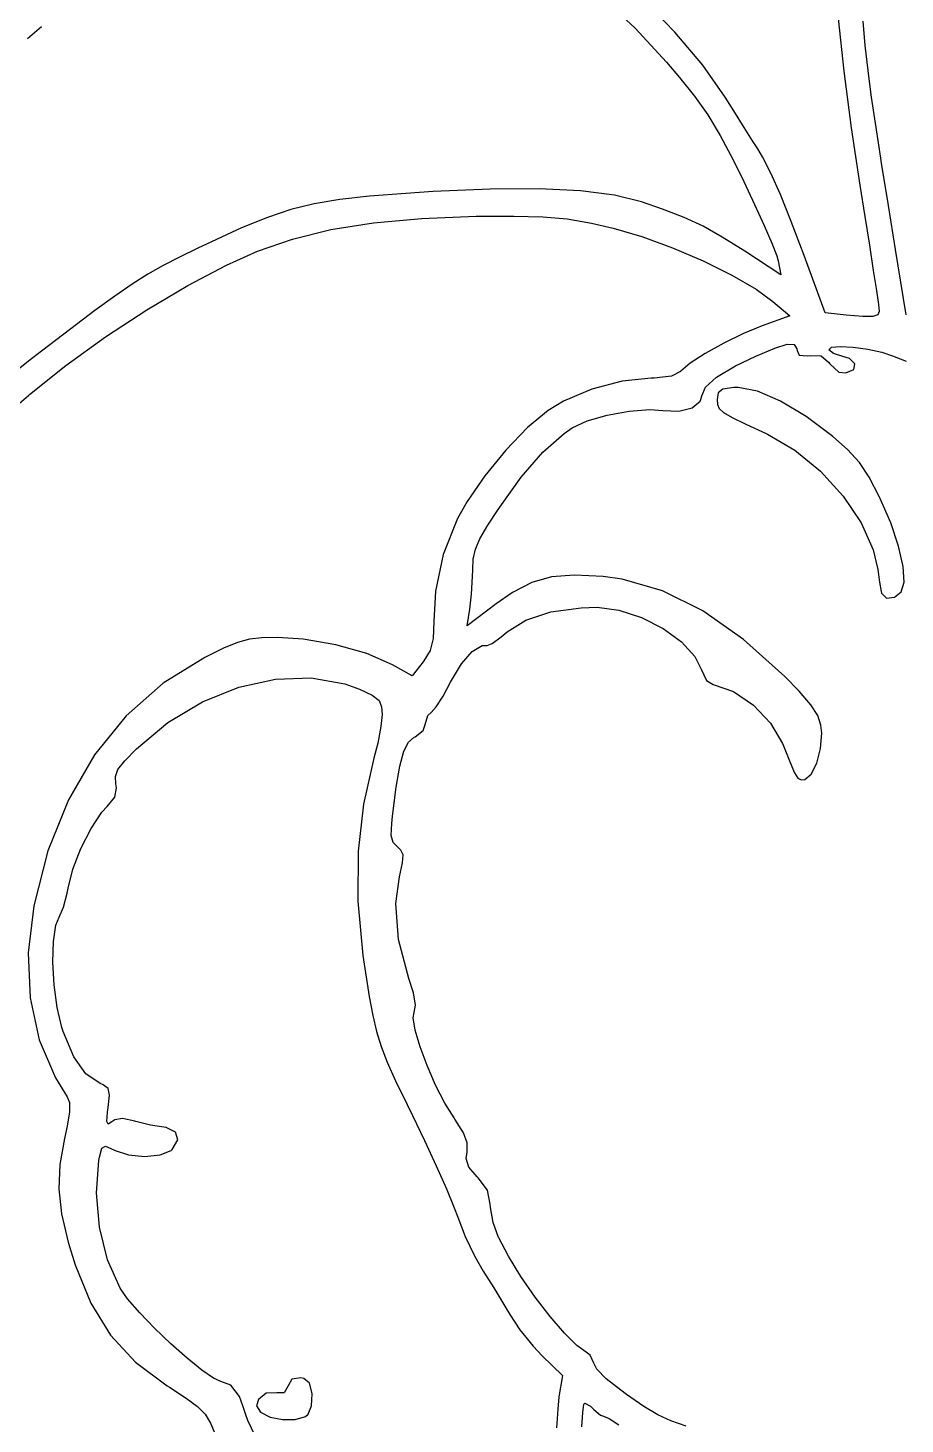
# Model space of a CAD drawing. Header units: inches. Extents: x -2.16 to 7.19, y -6.87 to -1.22.
# Drawn here: x -1.558 to -1.05, y -5.646 to -4.839 of the extents above; entities that cross this region are included whole.
import ezdxf

# ---------------------------------------------------------------- set-up
doc = ezdxf.new("R2010")
doc.units = ezdxf.units.IN
doc.header["$MEASUREMENT"] = 0
doc.layers.add('Front', color=13, linetype='CONTINUOUS', true_color=0xc83434)

msp = doc.modelspace()

# ---------------------------------------------------------------- linework, layer by layer
at = {"layer": 'Front', "linetype": 'CONTINUOUS'}
for p, q in [((-1.22403, -4.82281), (-1.20637, -4.83926)), ((-1.18339, -4.84161), (-1.20138, -4.82305)), ((-1.08892, -4.83376), (-1.08574, -4.86406)), ((-1.55775, -4.84535), (-1.5496, -4.83829)), ((-1.20637, -4.83926), (-1.18821, -4.85895)), ((-1.16727, -4.86076), (-1.18339, -4.84161)), ((-1.07327, -4.84939), (-1.07453, -4.83533)), ((-1.07168, -4.86367), (-1.07327, -4.84939)), ((-1.18821, -4.85895), (-1.18067, -4.8678)), ((-1.15425, -4.87921), (-1.16727, -4.86076)), ((-1.08574, -4.86406), (-1.0814, -4.89684)), ((-1.07043, -4.87317), (-1.07168, -4.86367)), ((-1.18067, -4.8678), (-1.17199, -4.87868)), ((-1.06965, -4.87911), (-1.07043, -4.87317)), ((-1.17199, -4.87868), (-1.16444, -4.88946)), ((-1.14935, -4.88704), (-1.15425, -4.87921)), ((-1.06708, -4.89666), (-1.06965, -4.87911)), ((-1.16444, -4.88946), (-1.15723, -4.90142)), ((-1.14332, -4.89665), (-1.14935, -4.88704)), ((-1.13845, -4.90438), (-1.14332, -4.89665)), ((-1.0814, -4.89684), (-1.07636, -4.92998)), ((-1.0643, -4.91451), (-1.06708, -4.89666)), ((-1.15723, -4.90142), (-1.14956, -4.91586)), ((-1.1355, -4.90905), (-1.13845, -4.90438)), ((-1.1327, -4.91371), (-1.1355, -4.90905)), ((-1.12783, -4.92315), (-1.1327, -4.91371)), ((-1.06387, -4.91725), (-1.0643, -4.91451)), ((-1.14956, -4.91586), (-1.14357, -4.92795)), ((-1.05991, -4.94184), (-1.06387, -4.91725)), ((-1.14357, -4.92795), (-1.13732, -4.94114)), ((-1.12239, -4.93536), (-1.12783, -4.92315)), ((-1.07636, -4.92998), (-1.07348, -4.94816)), ((-1.37719, -4.93834), (-1.39194, -4.94078)), ((-1.35996, -4.93646), (-1.37719, -4.93834)), ((-1.339, -4.93481), (-1.35996, -4.93646)), ((-1.32311, -4.93377), (-1.339, -4.93481)), ((-1.29022, -4.93234), (-1.32311, -4.93377)), ((-1.26191, -4.93221), (-1.29022, -4.93234)), ((-1.23801, -4.9334), (-1.26191, -4.93221)), ((-1.21835, -4.93591), (-1.23801, -4.9334)), ((-1.20275, -4.93975), (-1.21835, -4.93591)), ((-1.1161, -4.95101), (-1.12239, -4.93536)), ((-1.40548, -4.94411), (-1.41907, -4.94865)), ((-1.39194, -4.94078), (-1.40548, -4.94411)), ((-1.19051, -4.94392), (-1.20275, -4.93975)), ((-1.17798, -4.94873), (-1.19051, -4.94392)), ((-1.13732, -4.94114), (-1.13178, -4.95334)), ((-1.0558, -4.96718), (-1.05991, -4.94184)), ((-1.43398, -4.95476), (-1.45146, -4.96274)), ((-1.41907, -4.94865), (-1.43398, -4.95476)), ((-1.38229, -4.95573), (-1.35766, -4.95179)), ((-1.35766, -4.95179), (-1.3299, -4.94927)), ((-1.3299, -4.94927), (-1.29836, -4.94806)), ((-1.29836, -4.94806), (-1.2765, -4.94794)), ((-1.2765, -4.94794), (-1.25976, -4.94836)), ((-1.25976, -4.94836), (-1.2456, -4.9496)), ((-1.2456, -4.9496), (-1.23161, -4.95197)), ((-1.23161, -4.95197), (-1.219, -4.95485)), ((-1.219, -4.95485), (-1.20253, -4.95968)), ((-1.16708, -4.95382), (-1.17798, -4.94873)), ((-1.15603, -4.96004), (-1.16708, -4.95382)), ((-1.13178, -4.95334), (-1.12737, -4.9636)), ((-1.10865, -4.97077), (-1.1161, -4.95101)), ((-1.07348, -4.94816), (-1.07088, -4.96482)), ((-1.45146, -4.96274), (-1.45931, -4.96647)), ((-1.42482, -4.96821), (-1.40446, -4.96118)), ((-1.40446, -4.96118), (-1.38229, -4.95573)), ((-1.20253, -4.95968), (-1.1848, -4.96621)), ((-1.14302, -4.96824), (-1.15603, -4.96004)), ((-1.45931, -4.96647), (-1.46985, -4.97161)), ((-1.44278, -4.97625), (-1.42482, -4.96821)), ((-1.1848, -4.96621), (-1.16705, -4.97386)), ((-1.12205, -4.98189), (-1.14302, -4.96824)), ((-1.12737, -4.9636), (-1.12451, -4.97096)), ((-1.12451, -4.97096), (-1.12368, -4.97375)), ((-1.0965, -5.00375), (-1.10865, -4.97077)), ((-1.07088, -4.96482), (-1.06865, -4.97929)), ((-1.04966, -5.00493), (-1.0558, -4.96718)), ((-1.47923, -4.97649), (-1.48814, -4.98157)), ((-1.46985, -4.97161), (-1.47923, -4.97649)), ((-1.46513, -4.98805), (-1.44278, -4.97625)), ((-1.16705, -4.97386), (-1.15053, -4.98207)), ((-1.12368, -4.97375), (-1.12205, -4.98189)), ((-1.06865, -4.97929), (-1.0669, -4.99091)), ((-1.49727, -4.98731), (-1.50729, -4.99415)), ((-1.48814, -4.98157), (-1.49727, -4.98731)), ((-1.15053, -4.98207), (-1.13648, -4.99025)), ((-1.50729, -4.99415), (-1.5189, -5.00256)), ((-1.48881, -5.00213), (-1.46513, -4.98805)), ((-1.13648, -4.99025), (-1.12675, -4.9973)), ((-1.0669, -4.99091), (-1.06574, -4.99901)), ((-1.5189, -5.00256), (-1.53278, -5.013)), ((-1.51269, -5.0178), (-1.48881, -5.00213)), ((-1.12675, -4.9973), (-1.11701, -5.00561)), ((-1.06525, -5.0031), (-1.06601, -5.00502)), ((-1.06574, -4.99901), (-1.06525, -5.00293)), ((-1.06525, -5.00293), (-1.06525, -5.0031)), ((-1.133, -5.01137), (-1.14378, -5.01579)), ((-1.11701, -5.00561), (-1.133, -5.01137)), ((-1.08775, -5.00473), (-1.0965, -5.00375)), ((-1.08436, -5.0051), (-1.08775, -5.00473)), ((-1.07469, -5.00595), (-1.08436, -5.0051)), ((-1.06887, -5.00594), (-1.07469, -5.00595)), ((-1.06601, -5.00502), (-1.06887, -5.00594)), ((-1.53278, -5.013), (-1.5496, -5.02592)), ((-1.53566, -5.03434), (-1.51269, -5.0178)), ((-1.14378, -5.01579), (-1.15518, -5.02135)), ((-1.5496, -5.02592), (-1.55724, -5.03183)), ((-1.16589, -5.02732), (-1.17461, -5.03297)), ((-1.15518, -5.02135), (-1.16589, -5.02732)), ((-1.1366, -5.02891), (-1.12566, -5.02426)), ((-1.12566, -5.02426), (-1.11844, -5.02205)), ((-1.11844, -5.02205), (-1.11435, -5.0222)), ((-1.11435, -5.0222), (-1.11281, -5.02461)), ((-1.11281, -5.02461), (-1.11275, -5.02558)), ((-1.11275, -5.02558), (-1.11148, -5.02835)), ((-1.09442, -5.0253), (-1.09289, -5.02377)), ((-1.09177, -5.0274), (-1.09442, -5.0253)), ((-1.09289, -5.02377), (-1.08778, -5.02328)), ((-1.08629, -5.02907), (-1.09177, -5.0274)), ((-1.08778, -5.02328), (-1.08036, -5.02368)), ((-1.08036, -5.02368), (-1.07191, -5.02485)), ((-1.07191, -5.02485), (-1.0637, -5.02665)), ((-1.0637, -5.02665), (-1.05702, -5.02897)), ((-1.55724, -5.03183), (-1.57718, -5.04783)), ((-1.55659, -5.05105), (-1.53566, -5.03434)), ((-1.17461, -5.03297), (-1.18005, -5.03757)), ((-1.15924, -5.04105), (-1.14829, -5.03456)), ((-1.14829, -5.03456), (-1.1366, -5.02891)), ((-1.11148, -5.02835), (-1.10693, -5.02873)), ((-1.10693, -5.02873), (-1.10525, -5.02851)), ((-1.10525, -5.02851), (-1.09887, -5.02873)), ((-1.09887, -5.02873), (-1.09448, -5.03245)), ((-1.09448, -5.03245), (-1.09384, -5.03338)), ((-1.09384, -5.03338), (-1.08859, -5.03808)), ((-1.08249, -5.03028), (-1.08629, -5.02907)), ((-1.07932, -5.03333), (-1.08249, -5.03028)), ((-1.07989, -5.03656), (-1.07932, -5.03333)), ((-1.05702, -5.02897), (-1.05661, -5.02916)), ((-1.05661, -5.02916), (-1.04961, -5.03184)), ((-1.21381, -5.04326), (-1.23141, -5.04793)), ((-1.19716, -5.04155), (-1.21381, -5.04326)), ((-1.19532, -5.04153), (-1.19716, -5.04155)), ((-1.18545, -5.04048), (-1.19532, -5.04153)), ((-1.18024, -5.03779), (-1.18545, -5.04048)), ((-1.18005, -5.03757), (-1.18024, -5.03779)), ((-1.16565, -5.04674), (-1.15924, -5.04105)), ((-1.08859, -5.03808), (-1.08446, -5.03858)), ((-1.08446, -5.03858), (-1.07989, -5.03656)), ((-1.56393, -5.05744), (-1.5572, -5.05157)), ((-1.5572, -5.05157), (-1.55659, -5.05105)), ((-1.23141, -5.04793), (-1.24776, -5.05487)), ((-1.16841, -5.05395), (-1.16775, -5.05178)), ((-1.16775, -5.05178), (-1.16565, -5.04674)), ((-1.15842, -5.05006), (-1.159, -5.05395)), ((-1.15564, -5.04795), (-1.15842, -5.05006)), ((-1.14927, -5.047), (-1.15564, -5.04795)), ((-1.14678, -5.04694), (-1.14927, -5.047)), ((-1.13562, -5.04911), (-1.14678, -5.04694)), ((-1.12232, -5.05481), (-1.13562, -5.04911)), ((-1.24776, -5.05487), (-1.25662, -5.06022)), ((-1.20977, -5.06068), (-1.1978, -5.05979)), ((-1.1978, -5.05979), (-1.19033, -5.06028)), ((-1.18109, -5.06062), (-1.17348, -5.05869)), ((-1.17348, -5.05869), (-1.16872, -5.05495)), ((-1.16872, -5.05495), (-1.16841, -5.05395)), ((-1.159, -5.05395), (-1.15882, -5.05679)), ((-1.15882, -5.05679), (-1.15781, -5.05913)), ((-1.15781, -5.05913), (-1.15522, -5.06148)), ((-1.10757, -5.06369), (-1.12232, -5.05481)), ((-1.25662, -5.06022), (-1.26858, -5.0702)), ((-1.24275, -5.07024), (-1.23417, -5.06627)), ((-1.23417, -5.06627), (-1.22253, -5.06297)), ((-1.22253, -5.06297), (-1.20977, -5.06068)), ((-1.19033, -5.06028), (-1.18109, -5.06062)), ((-1.15522, -5.06148), (-1.15032, -5.06434)), ((-1.15032, -5.06434), (-1.14238, -5.06822)), ((-1.14238, -5.06822), (-1.13066, -5.07361)), ((-1.09209, -5.0754), (-1.10757, -5.06369)), ((-1.26858, -5.0702), (-1.28123, -5.08329)), ((-1.25984, -5.08443), (-1.24752, -5.07358)), ((-1.24752, -5.07358), (-1.24275, -5.07024)), ((-1.13066, -5.07361), (-1.12983, -5.07399)), ((-1.12983, -5.07399), (-1.11397, -5.08319)), ((-1.08356, -5.08291), (-1.09209, -5.0754)), ((-1.28123, -5.08329), (-1.29332, -5.098)), ((-1.11397, -5.08319), (-1.09914, -5.09542)), ((-1.07669, -5.09039), (-1.08356, -5.08291)), ((-1.27234, -5.09884), (-1.25984, -5.08443)), ((-1.07101, -5.09891), (-1.07669, -5.09039)), ((-1.29332, -5.098), (-1.30358, -5.11282)), ((-1.2856, -5.11745), (-1.27234, -5.09884)), ((-1.09914, -5.09542), (-1.08613, -5.10973)), ((-1.0651, -5.11031), (-1.07101, -5.09891)), ((-1.30358, -5.11282), (-1.30917, -5.12279)), ((-1.08613, -5.10973), (-1.07571, -5.12516)), ((-1.06487, -5.11079), (-1.0651, -5.11031)), ((-1.05861, -5.12525), (-1.06487, -5.11079)), ((-1.30917, -5.12279), (-1.31747, -5.14361)), ((-1.29151, -5.12656), (-1.2856, -5.11745)), ((-1.29611, -5.13443), (-1.29151, -5.12656)), ((-1.07571, -5.12516), (-1.06867, -5.14075)), ((-1.05407, -5.13877), (-1.05861, -5.12525)), ((-1.29997, -5.14614), (-1.29876, -5.14055)), ((-1.29876, -5.14055), (-1.29611, -5.13443)), ((-1.06867, -5.14075), (-1.06604, -5.1523)), ((-1.05143, -5.15049), (-1.05407, -5.13877)), ((-1.31747, -5.14361), (-1.32182, -5.16483)), ((-1.30027, -5.15245), (-1.29997, -5.14614)), ((-1.30092, -5.16642), (-1.30034, -5.15622)), ((-1.30034, -5.15622), (-1.30027, -5.15245)), ((-1.2547, -5.15641), (-1.26617, -5.15964)), ((-1.24145, -5.15543), (-1.2547, -5.15641)), ((-1.22491, -5.15633), (-1.24145, -5.15543)), ((-1.21382, -5.15787), (-1.22491, -5.15633)), ((-1.06604, -5.1523), (-1.06506, -5.15962)), ((-1.05089, -5.15957), (-1.05143, -5.15049)), ((-1.32182, -5.16483), (-1.32275, -5.18228)), ((-1.26617, -5.15964), (-1.27733, -5.16549)), ((-1.19052, -5.16463), (-1.21382, -5.15787)), ((-1.16716, -5.17619), (-1.19052, -5.16463)), ((-1.06506, -5.15962), (-1.0641, -5.16501)), ((-1.0641, -5.16501), (-1.06387, -5.16592)), ((-1.05264, -5.16516), (-1.05089, -5.15957)), ((-1.28675, -5.1721), (-1.30352, -5.1848)), ((-1.30191, -5.17505), (-1.30092, -5.16642)), ((-1.27733, -5.16549), (-1.28675, -5.1721)), ((-1.06387, -5.16592), (-1.06099, -5.16875)), ((-1.06099, -5.16875), (-1.05641, -5.16816)), ((-1.05641, -5.16816), (-1.05264, -5.16516)), ((-1.30352, -5.1848), (-1.30191, -5.17505)), ((-1.26966, -5.18146), (-1.25511, -5.17677)), ((-1.25511, -5.17677), (-1.23754, -5.17434)), ((-1.23754, -5.17434), (-1.22826, -5.17405)), ((-1.22826, -5.17405), (-1.21573, -5.17564)), ((-1.21573, -5.17564), (-1.20269, -5.17996)), ((-1.20269, -5.17996), (-1.19026, -5.18634)), ((-1.14363, -5.19262), (-1.16716, -5.17619)), ((-1.32275, -5.18228), (-1.32321, -5.19205)), ((-1.28386, -5.19119), (-1.28035, -5.18819)), ((-1.28035, -5.18819), (-1.26966, -5.18146)), ((-1.19026, -5.18634), (-1.17958, -5.19411)), ((-1.4363, -5.19439), (-1.44435, -5.19775)), ((-1.42947, -5.19253), (-1.4363, -5.19439)), ((-1.42227, -5.19174), (-1.42947, -5.19253)), ((-1.41312, -5.19159), (-1.42227, -5.19174)), ((-1.39832, -5.19248), (-1.41312, -5.19159)), ((-1.37938, -5.19568), (-1.39832, -5.19248)), ((-1.3615, -5.20079), (-1.37938, -5.19568)), ((-1.32321, -5.19205), (-1.32499, -5.19894)), ((-1.30056, -5.19956), (-1.29477, -5.19611)), ((-1.29477, -5.19611), (-1.29189, -5.19609)), ((-1.29189, -5.19609), (-1.28898, -5.1949)), ((-1.28898, -5.1949), (-1.28386, -5.19119)), ((-1.17958, -5.19411), (-1.17177, -5.20258)), ((-1.11983, -5.21397), (-1.14363, -5.19262)), ((-1.45516, -5.20302), (-1.47936, -5.21789)), ((-1.44435, -5.19775), (-1.45516, -5.20302)), ((-1.34661, -5.20734), (-1.3615, -5.20079)), ((-1.32863, -5.20503), (-1.32899, -5.20551)), ((-1.32499, -5.19894), (-1.32863, -5.20503)), ((-1.30687, -5.20681), (-1.30056, -5.19956)), ((-1.17177, -5.20258), (-1.16824, -5.20984)), ((-1.33524, -5.2137), (-1.34661, -5.20734)), ((-1.32899, -5.20551), (-1.33524, -5.2137)), ((-1.31307, -5.21727), (-1.30687, -5.20681)), ((-1.16824, -5.20984), (-1.16512, -5.21628)), ((-1.47936, -5.21789), (-1.5007, -5.23674)), ((-1.45656, -5.22861), (-1.43562, -5.2202)), ((-1.43562, -5.2202), (-1.41445, -5.21555)), ((-1.41445, -5.21555), (-1.39377, -5.21487)), ((-1.39377, -5.21487), (-1.37432, -5.21835)), ((-1.37432, -5.21835), (-1.36587, -5.22144)), ((-1.36587, -5.22144), (-1.35841, -5.22494)), ((-1.31746, -5.22535), (-1.31307, -5.21727)), ((-1.16512, -5.21628), (-1.16134, -5.21859)), ((-1.16134, -5.21859), (-1.14953, -5.22273)), ((-1.1115, -5.22253), (-1.11983, -5.21397)), ((-1.47653, -5.24059), (-1.45656, -5.22861)), ((-1.35841, -5.22494), (-1.35448, -5.22788)), ((-1.35448, -5.22788), (-1.35297, -5.23152)), ((-1.3215, -5.23166), (-1.31746, -5.22535)), ((-1.14953, -5.22273), (-1.13799, -5.23058)), ((-1.10479, -5.23039), (-1.1115, -5.22253)), ((-1.5007, -5.23674), (-1.51902, -5.25932)), ((-1.35275, -5.23596), (-1.35345, -5.24302)), ((-1.35297, -5.23152), (-1.35275, -5.23596)), ((-1.32775, -5.24173), (-1.32617, -5.23667)), ((-1.32617, -5.23667), (-1.32431, -5.2348)), ((-1.32431, -5.2348), (-1.3215, -5.23166)), ((-1.13799, -5.23058), (-1.12806, -5.24097)), ((-1.10081, -5.23667), (-1.10479, -5.23039)), ((-1.09894, -5.2422), (-1.10081, -5.23667)), ((-1.49481, -5.25595), (-1.47653, -5.24059)), ((-1.35345, -5.24302), (-1.35527, -5.25259)), ((-1.33363, -5.24891), (-1.32891, -5.24526)), ((-1.32891, -5.24526), (-1.32775, -5.24173)), ((-1.12806, -5.24097), (-1.12111, -5.25271)), ((-1.09847, -5.24689), (-1.09894, -5.2422)), ((-1.35527, -5.25259), (-1.35746, -5.26128)), ((-1.34007, -5.25731), (-1.33742, -5.25197)), ((-1.33742, -5.25197), (-1.33426, -5.24918)), ((-1.33426, -5.24918), (-1.33363, -5.24891)), ((-1.12111, -5.25271), (-1.12057, -5.25407)), ((-1.09915, -5.25571), (-1.09847, -5.24689)), ((-1.51902, -5.25932), (-1.53415, -5.28542)), ((-1.5015, -5.26284), (-1.49481, -5.25595)), ((-1.35746, -5.26128), (-1.36351, -5.28782)), ((-1.34238, -5.26583), (-1.34007, -5.25731)), ((-1.12057, -5.25407), (-1.11682, -5.26385)), ((-1.10132, -5.26412), (-1.09915, -5.25571)), ((-1.50692, -5.27194), (-1.50545, -5.26791)), ((-1.50545, -5.26791), (-1.5015, -5.26284)), ((-1.34452, -5.27812), (-1.34238, -5.26583)), ((-1.11682, -5.26385), (-1.11422, -5.26981)), ((-1.11422, -5.26981), (-1.11223, -5.27282)), ((-1.10454, -5.27059), (-1.10132, -5.26412)), ((-1.5066, -5.27606), (-1.50692, -5.27194)), ((-1.50622, -5.2784), (-1.5066, -5.27606)), ((-1.11223, -5.27282), (-1.11029, -5.27375)), ((-1.11029, -5.27375), (-1.10834, -5.27358)), ((-1.10834, -5.27358), (-1.10454, -5.27059)), ((-1.53415, -5.28542), (-1.54595, -5.31479)), ((-1.51174, -5.28916), (-1.50717, -5.28376)), ((-1.50717, -5.28376), (-1.50622, -5.2784)), ((-1.34667, -5.2948), (-1.34452, -5.27812)), ((-1.52102, -5.30184), (-1.51484, -5.29255)), ((-1.51484, -5.29255), (-1.51174, -5.28916)), ((-1.36351, -5.28782), (-1.36658, -5.31508)), ((-1.52687, -5.3134), (-1.52102, -5.30184)), ((-1.34738, -5.30591), (-1.34712, -5.29904)), ((-1.34712, -5.29904), (-1.34667, -5.2948)), ((-1.34636, -5.30995), (-1.34738, -5.30591)), ((-1.34383, -5.31261), (-1.34636, -5.30995)), ((-1.54595, -5.31479), (-1.55411, -5.34655)), ((-1.53156, -5.32549), (-1.52687, -5.3134)), ((-1.36658, -5.31508), (-1.36669, -5.34397)), ((-1.34179, -5.31437), (-1.34383, -5.31261)), ((-1.34056, -5.31715), (-1.34179, -5.31437)), ((-1.34088, -5.32181), (-1.34056, -5.31715)), ((-1.53428, -5.33638), (-1.53156, -5.32549)), ((-1.34263, -5.32983), (-1.34088, -5.32181)), ((-1.34468, -5.34528), (-1.34263, -5.32983)), ((-1.53696, -5.34738), (-1.53479, -5.33927)), ((-1.53479, -5.33927), (-1.53428, -5.33638)), ((-1.55411, -5.34655), (-1.55732, -5.37383)), ((-1.53953, -5.35323), (-1.53696, -5.34738)), ((-1.36669, -5.34397), (-1.36386, -5.3754)), ((-1.34314, -5.36602), (-1.34468, -5.34528)), ((-1.54276, -5.36726), (-1.54136, -5.35788)), ((-1.54136, -5.35788), (-1.53953, -5.35323)), ((-1.33721, -5.38857), (-1.34314, -5.36602)), ((-1.55732, -5.37383), (-1.55623, -5.39985)), ((-1.54308, -5.37917), (-1.54276, -5.36726)), ((-1.54234, -5.3923), (-1.54308, -5.37917)), ((-1.36386, -5.3754), (-1.36019, -5.39905)), ((-1.33456, -5.397), (-1.33721, -5.38857)), ((-1.54058, -5.40532), (-1.54234, -5.3923)), ((-1.36019, -5.39905), (-1.35812, -5.41005)), ((-1.33333, -5.40411), (-1.33456, -5.397)), ((-1.55623, -5.39985), (-1.55095, -5.42411)), ((-1.53784, -5.41691), (-1.54058, -5.40532)), ((-1.33423, -5.40835), (-1.33333, -5.40411)), ((-1.35812, -5.41005), (-1.35597, -5.41929)), ((-1.33474, -5.41143), (-1.33423, -5.40835)), ((-1.33359, -5.41851), (-1.33474, -5.41143)), ((-1.53706, -5.41935), (-1.53784, -5.41691)), ((-1.53104, -5.43391), (-1.53706, -5.41935)), ((-1.35597, -5.41929), (-1.35333, -5.4279)), ((-1.33078, -5.42807), (-1.33359, -5.41851)), ((-1.55095, -5.42411), (-1.54156, -5.44611)), ((-1.35333, -5.4279), (-1.34979, -5.43705)), ((-1.32671, -5.439), (-1.33078, -5.42807)), ((-1.52402, -5.44381), (-1.53104, -5.43391)), ((-1.34979, -5.43705), (-1.34491, -5.44787)), ((-1.3218, -5.45024), (-1.32671, -5.439)), ((-1.54156, -5.44611), (-1.53476, -5.45694)), ((-1.51584, -5.4493), (-1.52402, -5.44381)), ((-1.51395, -5.45007), (-1.51584, -5.4493)), ((-1.51119, -5.45221), (-1.51395, -5.45007)), ((-1.51044, -5.45603), (-1.51119, -5.45221)), ((-1.34491, -5.44787), (-1.33829, -5.46153)), ((-1.31646, -5.46069), (-1.3218, -5.45024)), ((-1.53476, -5.45694), (-1.53347, -5.46028)), ((-1.53347, -5.46028), (-1.53349, -5.46563)), ((-1.51153, -5.46596), (-1.51116, -5.46316)), ((-1.51116, -5.46316), (-1.51044, -5.45603)), ((-1.33829, -5.46153), (-1.33518, -5.4678)), ((-1.3111, -5.46926), (-1.31646, -5.46069)), ((-1.53349, -5.46563), (-1.53486, -5.47406)), ((-1.51194, -5.47127), (-1.51153, -5.46596)), ((-1.51114, -5.47283), (-1.51194, -5.47127)), ((-1.50891, -5.47147), (-1.51114, -5.47283)), ((-1.50733, -5.4704), (-1.50891, -5.47147)), ((-1.50284, -5.46958), (-1.50733, -5.4704)), ((-1.49579, -5.47115), (-1.50284, -5.46958)), ((-1.49511, -5.47135), (-1.49579, -5.47115)), ((-1.48663, -5.47343), (-1.49511, -5.47135)), ((-1.33518, -5.4678), (-1.32812, -5.48235)), ((-1.31061, -5.46996), (-1.3111, -5.46926)), ((-1.30559, -5.47779), (-1.31061, -5.46996)), ((-1.53486, -5.47406), (-1.5364, -5.48112)), ((-1.47902, -5.47465), (-1.48663, -5.47343)), ((-1.47765, -5.47482), (-1.47902, -5.47465)), ((-1.47209, -5.47738), (-1.47765, -5.47482)), ((-1.47076, -5.48194), (-1.47209, -5.47738)), ((-1.30345, -5.48365), (-1.30559, -5.47779)), ((-1.5364, -5.48112), (-1.53907, -5.49617)), ((-1.5162, -5.49195), (-1.51486, -5.48677)), ((-1.51486, -5.48677), (-1.51267, -5.48563)), ((-1.51267, -5.48563), (-1.50789, -5.48772)), ((-1.50789, -5.48772), (-1.50758, -5.48789)), ((-1.50758, -5.48789), (-1.4994, -5.49057)), ((-1.47475, -5.4881), (-1.47405, -5.48749)), ((-1.47405, -5.48749), (-1.47076, -5.48194)), ((-1.32812, -5.48235), (-1.32136, -5.49691)), ((-1.30361, -5.489), (-1.30345, -5.48365)), ((-1.51795, -5.51261), (-1.51657, -5.49393)), ((-1.51657, -5.49393), (-1.5162, -5.49195)), ((-1.4994, -5.49057), (-1.48994, -5.49148)), ((-1.48994, -5.49148), (-1.4811, -5.49065)), ((-1.4811, -5.49065), (-1.47475, -5.4881)), ((-1.30403, -5.49267), (-1.30361, -5.489)), ((-1.30256, -5.49772), (-1.30403, -5.49267)), ((-1.53907, -5.49617), (-1.53969, -5.51021)), ((-1.32136, -5.49691), (-1.31546, -5.51027)), ((-1.29766, -5.50329), (-1.30256, -5.49772)), ((-1.29711, -5.50381), (-1.29766, -5.50329)), ((-1.29178, -5.51093), (-1.29711, -5.50381)), ((-1.53969, -5.51021), (-1.53812, -5.5247)), ((-1.31546, -5.51027), (-1.31094, -5.5212)), ((-1.29019, -5.51904), (-1.29178, -5.51093)), ((-1.51616, -5.53233), (-1.51795, -5.51261)), ((-1.29007, -5.5211), (-1.29019, -5.51904)), ((-1.53812, -5.5247), (-1.53426, -5.54108)), ((-1.31094, -5.5212), (-1.30897, -5.52655)), ((-1.30897, -5.52655), (-1.30464, -5.53773)), ((-1.2884, -5.52967), (-1.29007, -5.5211)), ((-1.5115, -5.55125), (-1.51616, -5.53233)), ((-1.28537, -5.5383), (-1.2884, -5.52967)), ((-1.53426, -5.54108), (-1.53025, -5.55405)), ((-1.30464, -5.53773), (-1.29936, -5.54898)), ((-1.28523, -5.53859), (-1.28537, -5.5383)), ((-1.27971, -5.54911), (-1.28523, -5.53859)), ((-1.50427, -5.56756), (-1.5115, -5.55125)), ((-1.29936, -5.54898), (-1.29433, -5.5578)), ((-1.27246, -5.5608), (-1.27971, -5.54911)), ((-1.53025, -5.55405), (-1.52121, -5.57635)), ((-1.29433, -5.5578), (-1.28812, -5.56746)), ((-1.49985, -5.57376), (-1.50427, -5.56756)), ((-1.28812, -5.56746), (-1.2817, -5.57799)), ((-1.26417, -5.57274), (-1.27246, -5.5608)), ((-1.52121, -5.57635), (-1.50979, -5.59486)), ((-1.49285, -5.58183), (-1.49985, -5.57376)), ((-1.25554, -5.584), (-1.26417, -5.57274)), ((-1.48425, -5.59075), (-1.49285, -5.58183)), ((-1.2817, -5.57799), (-1.2789, -5.58279)), ((-1.2789, -5.58279), (-1.27298, -5.59167)), ((-1.24729, -5.59368), (-1.25554, -5.584)), ((-1.47485, -5.59977), (-1.48425, -5.59075)), ((-1.27298, -5.59167), (-1.26529, -5.60118)), ((-1.50979, -5.59486), (-1.49529, -5.61046)), ((-1.4655, -5.60811), (-1.47485, -5.59977)), ((-1.24011, -5.60085), (-1.24729, -5.59368)), ((-1.23471, -5.60459), (-1.24011, -5.60085)), ((-1.45701, -5.61503), (-1.4655, -5.60811)), ((-1.26529, -5.60118), (-1.2601, -5.60669)), ((-1.2601, -5.60669), (-1.24839, -5.61809)), ((-1.2323, -5.60629), (-1.23471, -5.60459)), ((-1.23025, -5.61097), (-1.2323, -5.60629)), ((-1.49529, -5.61046), (-1.47702, -5.62407)), ((-1.45021, -5.61974), (-1.45701, -5.61503)), ((-1.22851, -5.61451), (-1.23025, -5.61097)), ((-1.22311, -5.62007), (-1.22851, -5.61451)), ((-1.47702, -5.62407), (-1.47572, -5.62489)), ((-1.47572, -5.62489), (-1.46592, -5.63115)), ((-1.44593, -5.6215), (-1.45021, -5.61974)), ((-1.44028, -5.62368), (-1.44593, -5.6215)), ((-1.43521, -5.63017), (-1.44028, -5.62368)), ((-1.40702, -5.62405), (-1.40944, -5.62804)), ((-1.40484, -5.62022), (-1.40702, -5.62405)), ((-1.3998, -5.61947), (-1.40484, -5.62022)), ((-1.39801, -5.61985), (-1.3998, -5.61947)), ((-1.39462, -5.62249), (-1.39801, -5.61985)), ((-1.3932, -5.62859), (-1.39462, -5.62249)), ((-1.24839, -5.61809), (-1.25042, -5.63044)), ((-1.21473, -5.62668), (-1.22311, -5.62007)), ((-1.46592, -5.63115), (-1.45939, -5.63598)), ((-1.43326, -5.63568), (-1.43521, -5.63017)), ((-1.42419, -5.63196), (-1.42525, -5.63568)), ((-1.41977, -5.62842), (-1.42419, -5.63196)), ((-1.41359, -5.6281), (-1.41977, -5.62842)), ((-1.40944, -5.62804), (-1.41359, -5.6281)), ((-1.39353, -5.63559), (-1.39318, -5.62879)), ((-1.39318, -5.62879), (-1.3932, -5.62859)), ((-1.25042, -5.63044), (-1.25118, -5.63758)), ((-1.21144, -5.62903), (-1.21473, -5.62668)), ((-1.20141, -5.63595), (-1.21144, -5.62903)), ((-1.45939, -5.63598), (-1.45508, -5.64048)), ((-1.45508, -5.64048), (-1.45194, -5.64571)), ((-1.43162, -5.6403), (-1.43326, -5.63568)), ((-1.43037, -5.64413), (-1.43162, -5.6403)), ((-1.42525, -5.63568), (-1.42304, -5.6394)), ((-1.42304, -5.6394), (-1.4175, -5.64213)), ((-1.39705, -5.64186), (-1.39538, -5.64046)), ((-1.39538, -5.64046), (-1.39353, -5.63559)), ((-1.25118, -5.63758), (-1.25184, -5.64835)), ((-1.2372, -5.64781), (-1.23666, -5.63944)), ((-1.23666, -5.63944), (-1.23597, -5.63475)), ((-1.23597, -5.63475), (-1.23555, -5.63405)), ((-1.23555, -5.63405), (-1.23229, -5.63576)), ((-1.23229, -5.63576), (-1.23025, -5.6378)), ((-1.23025, -5.6378), (-1.2265, -5.64095)), ((-1.2265, -5.64095), (-1.22467, -5.64155)), ((-1.19335, -5.64081), (-1.20141, -5.63595)), ((-1.18569, -5.64437), (-1.19335, -5.64081)), ((-1.45194, -5.64571), (-1.44922, -5.65194)), ((-1.4261, -5.65305), (-1.43037, -5.64413)), ((-1.4175, -5.64213), (-1.41025, -5.64362)), ((-1.41025, -5.64362), (-1.4029, -5.64362)), ((-1.4029, -5.64362), (-1.39705, -5.64186)), ((-1.22467, -5.64155), (-1.22138, -5.64298)), ((-1.22138, -5.64298), (-1.21589, -5.64661)), ((-1.17686, -5.6474), (-1.18569, -5.64437))]:
    msp.add_line(p, q, dxfattribs=at)

doc.saveas('drawing.dxf')
